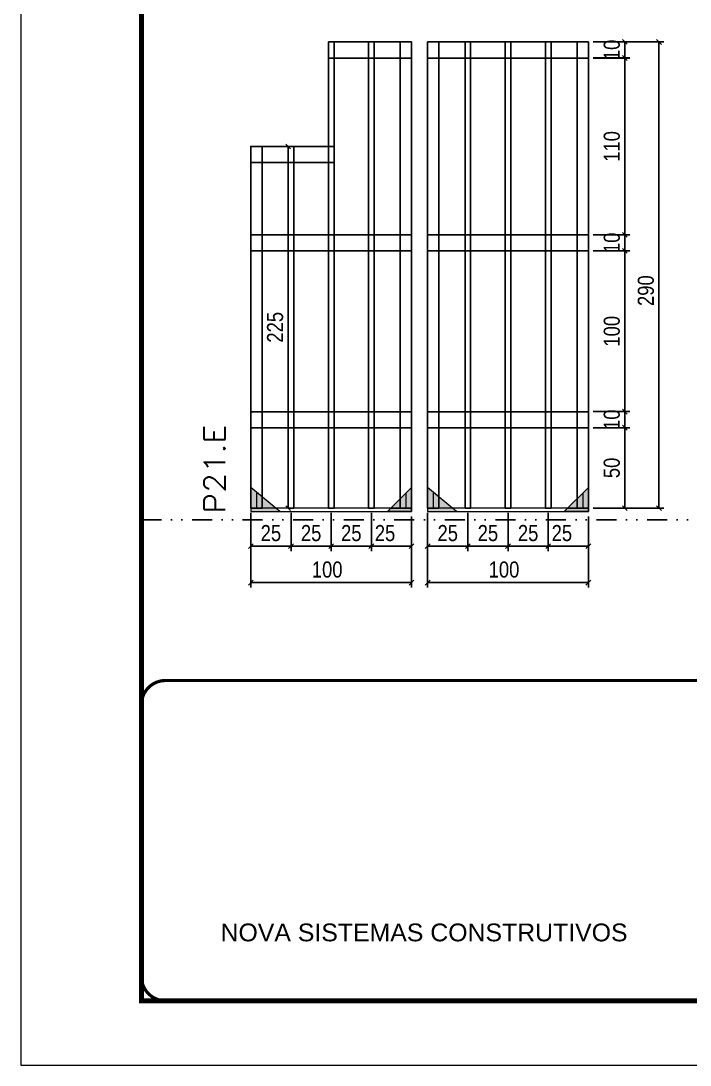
# Model space of a CAD drawing. Extents: x 14400 to 27878, y -21631 to 6985.
# Drawn here: x 16012 to 16428, y 192 to 841 of the extents above; entities that cross this region are included whole.
import ezdxf

# ---------------------------------------------------------------- set-up
doc = ezdxf.new("R2010")
doc.units = 0
for name, pattern in [('CONTINUO', [0]), ('DASHED', [0.75, 0.5, -0.25]), ('DIVIDE2', [0.625, 0.25, -0.125, 0, -0.125, 0, -0.125]), ('HIDDEN', [0.375, 0.25, -0.125])]:
    doc.linetypes.add(name, pattern=pattern)
for name, color, linetype in [('COTA', 241, 'Continuous'), ('Nível', 160, 'Continuous'), ('SARR_2.2x10', 60, 'Continuous'), ('SARR_3.5x7', 81, 'Continuous'), ('SARR_7x7', 40, 'Continuous')]:
    doc.layers.add(name, color=color, linetype=linetype)
for name, color, linetype, lineweight in [('Folhas', 255, 'Continuous', 9), ('Madeira', 126, 'Continuous', 18), ('Sarr 2.2x7', 40, 'Continuous', 9), ('SARRAFO DE PRESSAO', 251, 'DASHED', 9), ('Texto Seção', 7, 'Continuous', 15)]:
    doc.layers.add(name, color=color, linetype=linetype, lineweight=lineweight)
doc.styles.add('ARIAL', font='arial.ttf')
doc.styles.add('COTA TECNICA', font='techl___.ttf', dxfattribs={"height": 10})
doc.styles.add('REGUA-120', font='ROMANS.shx', dxfattribs={"height": 15})
doc.dimstyles.new('PAINEL', dxfattribs={"dimtxt": 10, "dimasz": 3, "dimexe": 3, "dimexo": 3, "dimgap": 3, "dimtad": 1, "dimdec": 1, "dimzin": 12, "dimdsep": 46, "dimtxsty": 'COTA TECNICA', "dimblk1": 'OBLIQUE', "dimblk2": 'OBLIQUE', "dimsah": 1, "dimcen": 0.9, "dimclrd": 4, "dimclre": 4, "dimclrt": 240, "dimadec": 1, "dimazin": 3, "dimtfac": 1, "dimtdec": 1, "dimtmove": 0, "dimatfit": 3, "dimfxl": 1, "dimtolj": 1, "dimtzin": 12, "dimarcsym": 0})

# ---------------------------------------------------------------- blocks, each defined once
blk = doc.blocks.new('9999999999')
at = {"color": 30, "linetype": 'CONTINUO', "const_width": 2}
blk.add_lwpolyline([(99583.98, 34230.21), (99583.98, 34414.45, 0.414214), (99568.98, 34429.45), (98228.98, 34429.45, 0.414214), (98213.98, 34414.45), (98213.98, 34245.21, 0.414214), (98228.98, 34230.21), (99583.98, 34230.21)], format="xyb", dxfattribs=at)
at = {"layer": 'Folhas'}
blk.add_lwpolyline([(98138.98, 34190.21), (99623.98, 34190.21), (99623.98, 35240.21), (98138.98, 35240.21)], close=True, dxfattribs=at)
at = {"layer": 'Folhas', "color": 30, "const_width": 3}
blk.add_lwpolyline([(98213.98, 34230.21), (99583.98, 34230.21), (99583.98, 35200.21), (98213.98, 35200.21)], close=True, dxfattribs=at)
at = {"color": 7, "linetype": 'Continuous', "ltscale": 5, "style": 'ARIAL'}
blk.add_text('NOVA SISTEMAS CONSTRUTIVOS', height=11.0592, dxfattribs=at).set_placement((98263.19, 34267.21))
blk = doc.blocks.new('_Oblique')
at = {"color": 0, "linetype": 'ByBlock', "lineweight": -2}
blk.add_line((-0.5, -0.5), (0.5, 0.5), dxfattribs=at)
blk = doc.blocks.new('*D6690')
at = {"layer": 'COTA', "color": 4, "lineweight": -2, "transparency": 16777216}
for p, q in [((16265.01, 520.13), (16265.01, 488.96)), ((16365.01, 520.13), (16365.01, 488.96)), ((16365.01, 491.96), (16265.01, 491.96))]:
    blk.add_line(p, q, dxfattribs=at)
at = {"layer": 'Defpoints', "color": 0, "transparency": 16777216}
for p in [(16265.01, 523.13), (16365.01, 523.13), (16265.01, 491.96)]:
    blk.add_point(p, dxfattribs=at)
at = {"layer": 'COTA', "color": 4, "lineweight": -2, "transparency": 16777216, "xscale": 3, "yscale": 3, "zscale": 3, "rotation": 180}
blk.add_blockref('_Oblique', (16265.01, 491.96), dxfattribs=at)
at = {"layer": 'COTA', "color": 4, "lineweight": -2, "transparency": 16777216, "xscale": 3, "yscale": 3, "zscale": 3}
blk.add_blockref('_Oblique', (16365.01, 491.96), dxfattribs=at)
at = {"layer": 'COTA', "color": 240, "transparency": 16777216, "insert": (16312.51, 500.06), "char_height": 10, "attachment_point": 5, "style": 'COTA TECNICA'}
blk.add_mtext('\\A1;100', dxfattribs=at)
blk = doc.blocks.new('*D6691')
at = {"layer": 'COTA', "color": 4, "lineweight": -2, "transparency": 16777216}
for p, q in [((16265.01, 535.33), (16265.01, 511.63)), ((16290.01, 535.33), (16290.01, 511.63)), ((16290.01, 514.63), (16265.01, 514.63))]:
    blk.add_line(p, q, dxfattribs=at)
at = {"layer": 'Defpoints', "color": 0, "transparency": 16777216}
for p in [(16265.01, 538.33), (16290.01, 538.33), (16265.01, 514.63)]:
    blk.add_point(p, dxfattribs=at)
at = {"layer": 'COTA', "color": 4, "lineweight": -2, "transparency": 16777216, "xscale": 3, "yscale": 3, "zscale": 3, "rotation": 180}
blk.add_blockref('_Oblique', (16265.01, 514.63), dxfattribs=at)
at = {"layer": 'COTA', "color": 4, "lineweight": -2, "transparency": 16777216, "xscale": 3, "yscale": 3, "zscale": 3}
blk.add_blockref('_Oblique', (16290.01, 514.63), dxfattribs=at)
at = {"layer": 'COTA', "color": 240, "transparency": 16777216, "insert": (16277.51, 522.74), "char_height": 10, "attachment_point": 5, "style": 'COTA TECNICA'}
blk.add_mtext('\\A1;25', dxfattribs=at)
blk = doc.blocks.new('*D6692')
at = {"layer": 'COTA', "color": 4, "lineweight": -2, "transparency": 16777216}
for p, q in [((16340.01, 535.33), (16340.01, 511.63)), ((16365.01, 533.13), (16365.01, 511.63)), ((16340.01, 514.63), (16365.01, 514.63))]:
    blk.add_line(p, q, dxfattribs=at)
at = {"layer": 'Defpoints', "color": 0, "transparency": 16777216}
for p in [(16340.01, 538.33), (16365.01, 536.13), (16365.01, 514.63)]:
    blk.add_point(p, dxfattribs=at)
at = {"layer": 'COTA', "color": 4, "lineweight": -2, "transparency": 16777216, "xscale": 3, "yscale": 3, "zscale": 3, "rotation": 180}
blk.add_blockref('_Oblique', (16340.01, 514.63), dxfattribs=at)
at = {"layer": 'COTA', "color": 4, "lineweight": -2, "transparency": 16777216, "xscale": 3, "yscale": 3, "zscale": 3}
blk.add_blockref('_Oblique', (16365.01, 514.63), dxfattribs=at)
at = {"layer": 'COTA', "color": 240, "transparency": 16777216, "insert": (16348.51, 522.74), "char_height": 10, "attachment_point": 5, "style": 'COTA TECNICA'}
blk.add_mtext('\\A1;25', dxfattribs=at)
blk = doc.blocks.new('*D6693')
at = {"layer": 'COTA', "color": 4, "lineweight": -2, "transparency": 16777216}
for p, q in [((16290.01, 535.33), (16290.01, 511.63)), ((16315.01, 535.33), (16315.01, 511.63)), ((16290.01, 514.63), (16315.01, 514.63))]:
    blk.add_line(p, q, dxfattribs=at)
at = {"layer": 'Defpoints', "color": 0, "transparency": 16777216}
for p in [(16290.01, 538.33), (16315.01, 538.33), (16315.01, 514.63)]:
    blk.add_point(p, dxfattribs=at)
at = {"layer": 'COTA', "color": 4, "lineweight": -2, "transparency": 16777216, "xscale": 3, "yscale": 3, "zscale": 3, "rotation": 180}
blk.add_blockref('_Oblique', (16290.01, 514.63), dxfattribs=at)
at = {"layer": 'COTA', "color": 4, "lineweight": -2, "transparency": 16777216, "xscale": 3, "yscale": 3, "zscale": 3}
blk.add_blockref('_Oblique', (16315.01, 514.63), dxfattribs=at)
at = {"layer": 'COTA', "color": 240, "transparency": 16777216, "insert": (16302.51, 522.74), "char_height": 10, "attachment_point": 5, "style": 'COTA TECNICA'}
blk.add_mtext('\\A1;25', dxfattribs=at)
blk = doc.blocks.new('*D6694')
at = {"layer": 'COTA', "color": 4, "lineweight": -2, "transparency": 16777216}
for p, q in [((16368.01, 588.33), (16390.7, 588.33)), ((16387.7, 538.33), (16387.7, 588.33)), ((16368.01, 538.33), (16390.7, 538.33))]:
    blk.add_line(p, q, dxfattribs=at)
at = {"layer": 'Defpoints', "color": 0, "transparency": 16777216}
for p in [(16365.01, 588.33), (16387.7, 588.33), (16365.01, 538.33)]:
    blk.add_point(p, dxfattribs=at)
at = {"layer": 'COTA', "color": 4, "lineweight": -2, "transparency": 16777216, "xscale": 3, "yscale": 3, "zscale": 3}
for p, rotation in [((16387.7, 588.33), 90), ((16387.7, 538.33), 270)]:
    blk.add_blockref('_Oblique', p, dxfattribs=dict(at, rotation=rotation))
at = {"layer": 'COTA', "color": 240, "transparency": 16777216, "insert": (16379.59, 563.33), "char_height": 10, "attachment_point": 5, "rotation": 90, "style": 'COTA TECNICA'}
blk.add_mtext('\\A1;50', dxfattribs=at)
blk = doc.blocks.new('*D6695')
at = {"layer": 'COTA', "color": 4, "lineweight": -2, "transparency": 16777216}
for p, q in [((16315.01, 535.33), (16315.01, 511.63)), ((16340.01, 535.33), (16340.01, 511.63)), ((16315.01, 514.63), (16340.01, 514.63))]:
    blk.add_line(p, q, dxfattribs=at)
at = {"layer": 'Defpoints', "color": 0, "transparency": 16777216}
for p in [(16315.01, 538.33), (16340.01, 538.33), (16340.01, 514.63)]:
    blk.add_point(p, dxfattribs=at)
at = {"layer": 'COTA', "color": 4, "lineweight": -2, "transparency": 16777216, "xscale": 3, "yscale": 3, "zscale": 3, "rotation": 180}
blk.add_blockref('_Oblique', (16315.01, 514.63), dxfattribs=at)
at = {"layer": 'COTA', "color": 4, "lineweight": -2, "transparency": 16777216, "xscale": 3, "yscale": 3, "zscale": 3}
blk.add_blockref('_Oblique', (16340.01, 514.63), dxfattribs=at)
at = {"layer": 'COTA', "color": 240, "transparency": 16777216, "insert": (16327.51, 522.74), "char_height": 10, "attachment_point": 5, "style": 'COTA TECNICA'}
blk.add_mtext('\\A1;25', dxfattribs=at)
blk = doc.blocks.new('*D6696')
at = {"layer": 'COTA', "color": 4, "lineweight": -2, "transparency": 16777216}
for p, q in [((16368.01, 598.33), (16390.7, 598.33)), ((16387.7, 588.33), (16387.7, 598.33)), ((16368.01, 588.33), (16390.7, 588.33))]:
    blk.add_line(p, q, dxfattribs=at)
at = {"layer": 'Defpoints', "color": 0, "transparency": 16777216}
for p in [(16365.01, 598.33), (16387.7, 598.33), (16365.01, 588.33)]:
    blk.add_point(p, dxfattribs=at)
at = {"layer": 'COTA', "color": 4, "lineweight": -2, "transparency": 16777216, "xscale": 3, "yscale": 3, "zscale": 3}
for p, rotation in [((16387.7, 598.33), 90), ((16387.7, 588.33), 270)]:
    blk.add_blockref('_Oblique', p, dxfattribs=dict(at, rotation=rotation))
at = {"layer": 'COTA', "color": 240, "transparency": 16777216, "insert": (16379.6, 593.33), "char_height": 10, "attachment_point": 5, "rotation": 90, "style": 'COTA TECNICA'}
blk.add_mtext('\\A1;10', dxfattribs=at)
blk = doc.blocks.new('*D6697')
at = {"layer": 'COTA', "color": 4, "lineweight": -2, "transparency": 16777216}
for p, q in [((16368.01, 698.33), (16390.7, 698.33)), ((16387.7, 598.33), (16387.7, 698.33)), ((16368.01, 598.33), (16390.7, 598.33))]:
    blk.add_line(p, q, dxfattribs=at)
at = {"layer": 'Defpoints', "color": 0, "transparency": 16777216}
for p in [(16365.01, 698.33), (16387.7, 698.33), (16365.01, 598.33)]:
    blk.add_point(p, dxfattribs=at)
at = {"layer": 'COTA', "color": 4, "lineweight": -2, "transparency": 16777216, "xscale": 3, "yscale": 3, "zscale": 3}
for p, rotation in [((16387.7, 698.33), 90), ((16387.7, 598.33), 270)]:
    blk.add_blockref('_Oblique', p, dxfattribs=dict(at, rotation=rotation))
at = {"layer": 'COTA', "color": 240, "transparency": 16777216, "insert": (16379.6, 648.33), "char_height": 10, "attachment_point": 5, "rotation": 90, "style": 'COTA TECNICA'}
blk.add_mtext('\\A1;100', dxfattribs=at)
blk = doc.blocks.new('*D6698')
at = {"layer": 'COTA', "color": 4, "lineweight": -2, "transparency": 16777216}
for p, q in [((16368.01, 708.33), (16390.7, 708.33)), ((16387.7, 698.33), (16387.7, 708.33)), ((16368.01, 698.33), (16390.7, 698.33))]:
    blk.add_line(p, q, dxfattribs=at)
at = {"layer": 'Defpoints', "color": 0, "transparency": 16777216}
for p in [(16365.01, 708.33), (16387.7, 708.33), (16365.01, 698.33)]:
    blk.add_point(p, dxfattribs=at)
at = {"layer": 'COTA', "color": 4, "lineweight": -2, "transparency": 16777216, "xscale": 3, "yscale": 3, "zscale": 3}
for p, rotation in [((16387.7, 708.33), 90), ((16387.7, 698.33), 270)]:
    blk.add_blockref('_Oblique', p, dxfattribs=dict(at, rotation=rotation))
at = {"layer": 'COTA', "color": 240, "transparency": 16777216, "insert": (16379.6, 703.33), "char_height": 10, "attachment_point": 5, "rotation": 90, "style": 'COTA TECNICA'}
blk.add_mtext('\\A1;10', dxfattribs=at)
blk = doc.blocks.new('*D6699')
at = {"layer": 'COTA', "color": 4, "lineweight": -2, "transparency": 16777216}
for p, q in [((16368.01, 828.3), (16411.92, 828.3)), ((16408.92, 538.3), (16408.92, 828.3)), ((16368.01, 538.3), (16411.92, 538.3))]:
    blk.add_line(p, q, dxfattribs=at)
at = {"layer": 'Defpoints', "color": 0, "transparency": 16777216}
for p in [(16365.01, 828.3), (16408.92, 828.3), (16365.01, 538.3)]:
    blk.add_point(p, dxfattribs=at)
at = {"layer": 'COTA', "color": 4, "lineweight": -2, "transparency": 16777216, "xscale": 3, "yscale": 3, "zscale": 3}
for p, rotation in [((16408.92, 828.3), 90), ((16408.92, 538.3), 270)]:
    blk.add_blockref('_Oblique', p, dxfattribs=dict(at, rotation=rotation))
at = {"layer": 'COTA', "color": 240, "transparency": 16777216, "insert": (16400.79, 673.6), "char_height": 10, "attachment_point": 5, "rotation": 90, "style": 'COTA TECNICA'}
blk.add_mtext('\\A1;290', dxfattribs=at)
blk = doc.blocks.new('*D6700')
at = {"layer": 'COTA', "color": 4, "lineweight": -2, "transparency": 16777216}
for p, q in [((16155.01, 520.13), (16155.01, 488.96)), ((16255.01, 520.13), (16255.01, 488.96)), ((16255.01, 491.96), (16155.01, 491.96))]:
    blk.add_line(p, q, dxfattribs=at)
at = {"layer": 'Defpoints', "color": 0, "transparency": 16777216}
for p in [(16155.01, 523.13), (16255.01, 523.13), (16155.01, 491.96)]:
    blk.add_point(p, dxfattribs=at)
at = {"layer": 'COTA', "color": 4, "lineweight": -2, "transparency": 16777216, "xscale": 3, "yscale": 3, "zscale": 3, "rotation": 180}
blk.add_blockref('_Oblique', (16155.01, 491.96), dxfattribs=at)
at = {"layer": 'COTA', "color": 4, "lineweight": -2, "transparency": 16777216, "xscale": 3, "yscale": 3, "zscale": 3}
blk.add_blockref('_Oblique', (16255.01, 491.96), dxfattribs=at)
at = {"layer": 'COTA', "color": 240, "transparency": 16777216, "insert": (16202.51, 500.06), "char_height": 10, "attachment_point": 5, "style": 'COTA TECNICA'}
blk.add_mtext('\\A1;100', dxfattribs=at)
blk = doc.blocks.new('*D6701')
at = {"layer": 'COTA', "color": 4, "lineweight": -2, "transparency": 16777216}
for p, q in [((16155.01, 535.33), (16155.01, 511.63)), ((16180.01, 535.33), (16180.01, 511.63)), ((16180.01, 514.63), (16155.01, 514.63))]:
    blk.add_line(p, q, dxfattribs=at)
at = {"layer": 'Defpoints', "color": 0, "transparency": 16777216}
for p in [(16155.01, 538.33), (16180.01, 538.33), (16155.01, 514.63)]:
    blk.add_point(p, dxfattribs=at)
at = {"layer": 'COTA', "color": 4, "lineweight": -2, "transparency": 16777216, "xscale": 3, "yscale": 3, "zscale": 3, "rotation": 180}
blk.add_blockref('_Oblique', (16155.01, 514.63), dxfattribs=at)
at = {"layer": 'COTA', "color": 4, "lineweight": -2, "transparency": 16777216, "xscale": 3, "yscale": 3, "zscale": 3}
blk.add_blockref('_Oblique', (16180.01, 514.63), dxfattribs=at)
at = {"layer": 'COTA', "color": 240, "transparency": 16777216, "insert": (16167.51, 522.74), "char_height": 10, "attachment_point": 5, "style": 'COTA TECNICA'}
blk.add_mtext('\\A1;25', dxfattribs=at)
blk = doc.blocks.new('*D6702')
at = {"layer": 'COTA', "color": 4, "lineweight": -2, "transparency": 16777216}
for p, q in [((16230.01, 535.33), (16230.01, 511.63)), ((16255.01, 533.13), (16255.01, 511.63)), ((16230.01, 514.63), (16255.01, 514.63))]:
    blk.add_line(p, q, dxfattribs=at)
at = {"layer": 'Defpoints', "color": 0, "transparency": 16777216}
for p in [(16230.01, 538.33), (16255.01, 536.13), (16255.01, 514.63)]:
    blk.add_point(p, dxfattribs=at)
at = {"layer": 'COTA', "color": 4, "lineweight": -2, "transparency": 16777216, "xscale": 3, "yscale": 3, "zscale": 3, "rotation": 180}
blk.add_blockref('_Oblique', (16230.01, 514.63), dxfattribs=at)
at = {"layer": 'COTA', "color": 4, "lineweight": -2, "transparency": 16777216, "xscale": 3, "yscale": 3, "zscale": 3}
blk.add_blockref('_Oblique', (16255.01, 514.63), dxfattribs=at)
at = {"layer": 'COTA', "color": 240, "transparency": 16777216, "insert": (16238.51, 522.74), "char_height": 10, "attachment_point": 5, "style": 'COTA TECNICA'}
blk.add_mtext('\\A1;25', dxfattribs=at)
blk = doc.blocks.new('*D6703')
at = {"layer": 'COTA', "color": 4, "lineweight": -2, "transparency": 16777216}
for p, q in [((16180.01, 535.33), (16180.01, 511.63)), ((16205.01, 535.33), (16205.01, 511.63)), ((16180.01, 514.63), (16205.01, 514.63))]:
    blk.add_line(p, q, dxfattribs=at)
at = {"layer": 'Defpoints', "color": 0, "transparency": 16777216}
for p in [(16180.01, 538.33), (16205.01, 538.33), (16205.01, 514.63)]:
    blk.add_point(p, dxfattribs=at)
at = {"layer": 'COTA', "color": 4, "lineweight": -2, "transparency": 16777216, "xscale": 3, "yscale": 3, "zscale": 3, "rotation": 180}
blk.add_blockref('_Oblique', (16180.01, 514.63), dxfattribs=at)
at = {"layer": 'COTA', "color": 4, "lineweight": -2, "transparency": 16777216, "xscale": 3, "yscale": 3, "zscale": 3}
blk.add_blockref('_Oblique', (16205.01, 514.63), dxfattribs=at)
at = {"layer": 'COTA', "color": 240, "transparency": 16777216, "insert": (16192.51, 522.74), "char_height": 10, "attachment_point": 5, "style": 'COTA TECNICA'}
blk.add_mtext('\\A1;25', dxfattribs=at)
blk = doc.blocks.new('*D6704')
at = {"layer": 'COTA', "color": 4, "lineweight": -2, "transparency": 16777216}
for p, q in [((16205.01, 535.33), (16205.01, 511.63)), ((16230.01, 535.33), (16230.01, 511.63)), ((16205.01, 514.63), (16230.01, 514.63))]:
    blk.add_line(p, q, dxfattribs=at)
at = {"layer": 'Defpoints', "color": 0, "transparency": 16777216}
for p in [(16205.01, 538.33), (16230.01, 538.33), (16230.01, 514.63)]:
    blk.add_point(p, dxfattribs=at)
at = {"layer": 'COTA', "color": 4, "lineweight": -2, "transparency": 16777216, "xscale": 3, "yscale": 3, "zscale": 3, "rotation": 180}
blk.add_blockref('_Oblique', (16205.01, 514.63), dxfattribs=at)
at = {"layer": 'COTA', "color": 4, "lineweight": -2, "transparency": 16777216, "xscale": 3, "yscale": 3, "zscale": 3}
blk.add_blockref('_Oblique', (16230.01, 514.63), dxfattribs=at)
at = {"layer": 'COTA', "color": 240, "transparency": 16777216, "insert": (16217.51, 522.74), "char_height": 10, "attachment_point": 5, "style": 'COTA TECNICA'}
blk.add_mtext('\\A1;25', dxfattribs=at)
blk = doc.blocks.new('*D6705')
at = {"layer": 'COTA', "color": 4, "lineweight": -2, "transparency": 16777216}
for p, q in [((16368.01, 818.3), (16390.7, 818.3)), ((16387.7, 708.3), (16387.7, 818.3)), ((16368.01, 708.3), (16390.7, 708.3))]:
    blk.add_line(p, q, dxfattribs=at)
at = {"layer": 'Defpoints', "color": 0, "transparency": 16777216}
for p in [(16365.01, 818.3), (16387.7, 818.3), (16365.01, 708.3)]:
    blk.add_point(p, dxfattribs=at)
at = {"layer": 'COTA', "color": 4, "lineweight": -2, "transparency": 16777216, "xscale": 3, "yscale": 3, "zscale": 3}
for p, rotation in [((16387.7, 818.3), 90), ((16387.7, 708.3), 270)]:
    blk.add_blockref('_Oblique', p, dxfattribs=dict(at, rotation=rotation))
at = {"layer": 'COTA', "color": 240, "transparency": 16777216, "insert": (16379.6, 763.3), "char_height": 10, "attachment_point": 5, "rotation": 90, "style": 'COTA TECNICA'}
blk.add_mtext('\\A1;110', dxfattribs=at)
blk = doc.blocks.new('*D6706')
at = {"layer": 'COTA', "color": 4, "lineweight": -2, "transparency": 16777216}
for p, q in [((16368.01, 828.34), (16390.7, 828.34)), ((16387.7, 818.34), (16387.7, 828.34)), ((16368.01, 818.34), (16390.7, 818.34))]:
    blk.add_line(p, q, dxfattribs=at)
at = {"layer": 'Defpoints', "color": 0, "transparency": 16777216}
for p in [(16365.01, 828.34), (16387.7, 828.34), (16365.01, 818.34)]:
    blk.add_point(p, dxfattribs=at)
at = {"layer": 'COTA', "color": 4, "lineweight": -2, "transparency": 16777216, "xscale": 3, "yscale": 3, "zscale": 3}
for p, rotation in [((16387.7, 828.34), 90), ((16387.7, 818.34), 270)]:
    blk.add_blockref('_Oblique', p, dxfattribs=dict(at, rotation=rotation))
at = {"layer": 'COTA', "color": 240, "transparency": 16777216, "insert": (16379.6, 823.34), "char_height": 10, "attachment_point": 5, "rotation": 90, "style": 'COTA TECNICA'}
blk.add_mtext('\\A1;10', dxfattribs=at)
blk = doc.blocks.new('*D6725')
at = {"layer": 'COTA', "color": 4, "lineweight": -2, "transparency": 16777216}
for p, q in [((16175.26, 763.3), (16175.26, 763.3)), ((16178.26, 763.3), (16178.26, 538.33)), ((16181.26, 538.33), (16181.26, 538.33))]:
    blk.add_line(p, q, dxfattribs=at)
at = {"layer": 'Defpoints', "color": 0, "transparency": 16777216}
for p in [(16178.26, 763.3), (16178.26, 538.33), (16178.26, 538.33)]:
    blk.add_point(p, dxfattribs=at)
at = {"layer": 'COTA', "color": 4, "lineweight": -2, "transparency": 16777216, "xscale": 3, "yscale": 3, "zscale": 3}
for p, rotation in [((16178.26, 763.3), 90), ((16178.26, 538.33), 270)]:
    blk.add_blockref('_Oblique', p, dxfattribs=dict(at, rotation=rotation))
at = {"layer": 'COTA', "color": 240, "transparency": 16777216, "insert": (16170.15, 650.82), "char_height": 10, "attachment_point": 5, "rotation": 90, "style": 'COTA TECNICA'}
blk.add_mtext('\\A1;225', dxfattribs=at)

msp = doc.modelspace()

# ---------------------------------------------------------------- hatches: boundary and pattern name
at = {"layer": 'Madeira'}
h = msp.add_hatch(color=252, dxfattribs=at)
h.dxf.hatch_style = 2
h.paths.add_polyline_path([(16155.01, 551.13), (16155.01, 536.13), (16173.01, 536.13)])
h = msp.add_hatch(color=252, dxfattribs=at)
h.dxf.hatch_style = 2
h.paths.add_polyline_path([(16255.01, 551.13), (16255.01, 536.13), (16240.01, 536.13)])
h = msp.add_hatch(color=252, dxfattribs=at)
h.dxf.hatch_style = 2
h.paths.add_polyline_path([(16265.01, 551.13), (16265.01, 536.13), (16283.01, 536.13)])
h = msp.add_hatch(color=252, dxfattribs=at)
h.dxf.hatch_style = 2
h.paths.add_polyline_path([(16365.01, 551.13), (16365.01, 536.13), (16350.01, 536.13)])

# ---------------------------------------------------------------- linework, layer by layer
at = {"layer": 'Madeira', "color": 1, "linetype": 'HIDDEN'}
for p, q in [((16158.51, 547.63), (16158.51, 538.33)), ((16158.51, 547.63), (16158.51, 538.33)), ((16251.51, 547.63), (16251.51, 538.33)), ((16251.51, 547.63), (16251.51, 538.33)), ((16268.51, 547.63), (16268.51, 538.33)), ((16268.51, 547.63), (16268.51, 538.33)), ((16361.51, 547.63), (16361.51, 538.33)), ((16361.51, 547.63), (16361.51, 538.33)), ((16162.01, 544.13), (16162.01, 538.33)), ((16272.01, 544.13), (16272.01, 538.33)), ((16164.84, 538.33), (16155.01, 538.33)), ((16164.84, 538.33), (16155.01, 538.33)), ((16170.81, 538.33), (16155.01, 538.33)), ((16242.21, 538.33), (16255.01, 538.33)), ((16245.17, 538.33), (16255.01, 538.33)), ((16245.17, 538.33), (16255.01, 538.33)), ((16274.84, 538.33), (16265.01, 538.33)), ((16274.84, 538.33), (16265.01, 538.33)), ((16280.81, 538.33), (16265.01, 538.33)), ((16352.21, 538.33), (16365.01, 538.33)), ((16355.17, 538.33), (16365.01, 538.33)), ((16355.17, 538.33), (16365.01, 538.33))]:
    msp.add_line(p, q, dxfattribs=at)
at = {"layer": 'Madeira'}
for p, q in [((16155.01, 538.33), (16155.01, 536.13)), ((16155.01, 538.33), (16155.01, 536.13)), ((16155.01, 538.33), (16155.01, 536.13)), ((16265.01, 538.33), (16265.01, 536.13)), ((16265.01, 538.33), (16265.01, 536.13)), ((16265.01, 538.33), (16265.01, 536.13))]:
    msp.add_line(p, q, dxfattribs=at)
at = {"layer": 'Madeira', "color": 0}
for points in [[(16155.01, 551.13), (16155.01, 536.13), (16173.01, 536.13), (16155.01, 551.13)], [(16255.01, 551.13), (16255.01, 536.13), (16240.01, 536.13), (16255.01, 551.13)], [(16265.01, 551.13), (16265.01, 536.13), (16283.01, 536.13), (16265.01, 551.13)], [(16365.01, 551.13), (16365.01, 536.13), (16350.01, 536.13), (16365.01, 551.13)]]:
    msp.add_lwpolyline(points, dxfattribs=at)
at = {"layer": 'Nível', "color": 4, "linetype": 'DIVIDE2', "ltscale": 50}
msp.add_line((16086.97, 531.13), (17456.97, 531.13), dxfattribs=at)
at = {"layer": 'Sarr 2.2x7'}
for points in [[(16255.01, 538.33), (16155.01, 538.33), (16155.01, 536.13), (16255.01, 536.13)], [(16365.01, 538.33), (16265.01, 538.33), (16265.01, 536.13), (16365.01, 536.13)]]:
    msp.add_lwpolyline(points, close=True, dxfattribs=at)
at = {"layer": 'SARR_2.2x10'}
for points in [[(16203.26, 828.3), (16255.01, 828.3), (16255.01, 818.3), (16203.26, 818.3)], [(16265.01, 828.3), (16365.01, 828.3), (16365.01, 818.3), (16265.01, 818.3)], [(16155.01, 763.3), (16206.76, 763.3), (16206.76, 753.3), (16155.01, 753.3)], [(16155.01, 708.3), (16255.01, 708.3), (16255.01, 698.3), (16155.01, 698.3)], [(16265.01, 708.3), (16365.01, 708.3), (16365.01, 698.3), (16265.01, 698.3)], [(16155.01, 598.3), (16255.01, 598.3), (16255.01, 588.3), (16155.01, 588.3)], [(16265.01, 598.3), (16365.01, 598.3), (16365.01, 588.3), (16265.01, 588.3)]]:
    msp.add_lwpolyline(points, close=True, dxfattribs=at)
at = {"layer": 'SARR_3.5x7'}
for p, q in [((16203.26, 538.33), (16203.26, 828.3)), ((16203.26, 828.3), (16205.01, 828.3)), ((16206.76, 828.3), (16205.01, 828.3)), ((16206.76, 538.33), (16206.76, 828.3)), ((16228.26, 538.33), (16228.26, 828.3)), ((16228.26, 828.3), (16230.01, 828.3)), ((16231.76, 828.3), (16230.01, 828.3)), ((16231.76, 538.33), (16231.76, 828.3)), ((16288.26, 538.33), (16288.26, 828.3)), ((16288.26, 828.3), (16290.01, 828.3)), ((16291.76, 828.3), (16290.01, 828.3)), ((16291.76, 538.33), (16291.76, 828.3)), ((16313.26, 538.33), (16313.26, 828.3)), ((16313.26, 828.3), (16315.01, 828.3)), ((16316.76, 828.3), (16315.01, 828.3)), ((16316.76, 538.33), (16316.76, 828.3)), ((16338.26, 538.33), (16338.26, 828.3)), ((16338.26, 828.3), (16340.01, 828.3)), ((16341.76, 828.3), (16340.01, 828.3)), ((16341.76, 538.33), (16341.76, 828.3)), ((16178.26, 538.33), (16178.26, 763.3)), ((16178.26, 763.3), (16180.01, 763.3)), ((16181.76, 763.3), (16180.01, 763.3)), ((16181.76, 538.33), (16181.76, 763.3)), ((16178.26, 538.33), (16180.01, 538.33)), ((16181.76, 538.33), (16180.01, 538.33)), ((16203.26, 538.33), (16205.01, 538.33)), ((16206.76, 538.33), (16205.01, 538.33)), ((16228.26, 538.33), (16230.01, 538.33)), ((16231.76, 538.33), (16230.01, 538.33)), ((16288.26, 538.33), (16290.01, 538.33)), ((16291.76, 538.33), (16290.01, 538.33)), ((16313.26, 538.33), (16315.01, 538.33)), ((16316.76, 538.33), (16315.01, 538.33)), ((16338.26, 538.33), (16340.01, 538.33)), ((16341.76, 538.33), (16340.01, 538.33))]:
    msp.add_line(p, q, dxfattribs=at)
at = {"layer": 'SARR_7x7'}
for points in [[(16248.01, 538.33), (16255.01, 538.33), (16255.01, 828.3), (16248.01, 828.3)], [(16265.01, 538.33), (16272.01, 538.33), (16272.01, 828.3), (16265.01, 828.3)], [(16358.01, 538.33), (16365.01, 538.33), (16365.01, 828.3), (16358.01, 828.3)], [(16155.01, 538.33), (16162.01, 538.33), (16162.01, 763.3), (16155.01, 763.3)]]:
    msp.add_lwpolyline(points, close=True, dxfattribs=at)

# ---------------------------------------------------------------- block references
at = {"layer": 'SARRAFO DE PRESSAO', "color": 6, "linetype": 'ByBlock'}
msp.add_blockref('9999999999', (-82127.01, -33998.35), dxfattribs=at)

# ---------------------------------------------------------------- texts
at = {"layer": 'Texto Seção', "style": 'REGUA-120', "width": 1.1}
msp.add_text('P21.E', height=13, rotation=90, dxfattribs=at).set_placement((16139.01, 535.02))

# ---------------------------------------------------------------- dimensions: what is measured, and where the dimension line sits
at = {"layer": 'COTA'}
for base, p1, p2, angle, picture, middle in [((16387.7, 828.34), (16365.01, 818.34), (16365.01, 828.34), 90, '*D6706', (16387.7, 823.34)), ((16408.92, 828.3), (16365.01, 538.3), (16365.01, 828.3), 90, '*D6699', (16408.92, 673.6)), ((16387.7, 708.33), (16365.01, 698.33), (16365.01, 708.33), 90, '*D6698', (16387.7, 703.33)), ((16387.7, 598.33), (16365.01, 588.33), (16365.01, 598.33), 90, '*D6696', (16387.7, 593.33)), ((16155.01, 491.96), (16255.01, 523.13), (16155.01, 523.13), 180, '*D6700', (16202.51, 491.96)), ((16265.01, 491.96), (16365.01, 523.13), (16265.01, 523.13), 180, '*D6690', (16312.51, 491.96))]:
    dim = msp.add_linear_dim(base=base, p1=p1, p2=p2, angle=angle, dimstyle='PAINEL', override={"dimtmove": 1}, dxfattribs=at)
    dim.commit()
    dim.dimension.update_dxf_attribs({"geometry": picture, "text_midpoint": middle, "dimtype": 160})
for base, p1, p2, angle, picture, middle in [((16387.7, 818.3), (16365.01, 708.3), (16365.01, 818.3), 90, '*D6705', (16379.6, 763.3)), ((16178.26, 538.33), (16178.26, 763.3), (16178.26, 538.33), 90, '*D6725', (16170.15, 650.82)), ((16387.7, 698.33), (16365.01, 598.33), (16365.01, 698.33), 90, '*D6697', (16379.6, 648.33)), ((16387.7, 588.33), (16365.01, 538.33), (16365.01, 588.33), 90, '*D6694', (16379.59, 563.33)), ((16155.01, 514.63), (16180.01, 538.33), (16155.01, 538.33), 180, '*D6701', (16167.51, 522.74)), ((16265.01, 514.63), (16290.01, 538.33), (16265.01, 538.33), 180, '*D6691', (16277.51, 522.74))]:
    dim = msp.add_linear_dim(base=base, p1=p1, p2=p2, angle=angle, dimstyle='PAINEL', override={"dimtmove": 1}, dxfattribs=at)
    dim.commit()
    dim.dimension.update_dxf_attribs({"geometry": picture, "text_midpoint": middle})
for base, p1, p2, picture, middle in [((16205.01, 514.63), (16180.01, 538.33), (16205.01, 538.33), '*D6703', (16192.51, 522.74)), ((16230.01, 514.63), (16205.01, 538.33), (16230.01, 538.33), '*D6704', (16217.51, 522.74)), ((16315.01, 514.63), (16290.01, 538.33), (16315.01, 538.33), '*D6693', (16302.51, 522.74)), ((16340.01, 514.63), (16315.01, 538.33), (16340.01, 538.33), '*D6695', (16327.51, 522.74))]:
    dim = msp.add_linear_dim(base=base, p1=p1, p2=p2, dimstyle='PAINEL', override={"dimtmove": 1}, dxfattribs=at)
    dim.commit()
    dim.dimension.update_dxf_attribs({"geometry": picture, "text_midpoint": middle})
for base, p1, p2, picture, middle in [((16255.01, 514.63), (16230.01, 538.33), (16255.01, 536.13), '*D6702', (16238.51, 514.63)), ((16365.01, 514.63), (16340.01, 538.33), (16365.01, 536.13), '*D6692', (16348.51, 514.63))]:
    dim = msp.add_linear_dim(base=base, p1=p1, p2=p2, dimstyle='PAINEL', override={"dimtmove": 1}, dxfattribs=at)
    dim.commit()
    dim.dimension.update_dxf_attribs({"geometry": picture, "text_midpoint": middle, "dimtype": 160})

doc.saveas('drawing.dxf')
